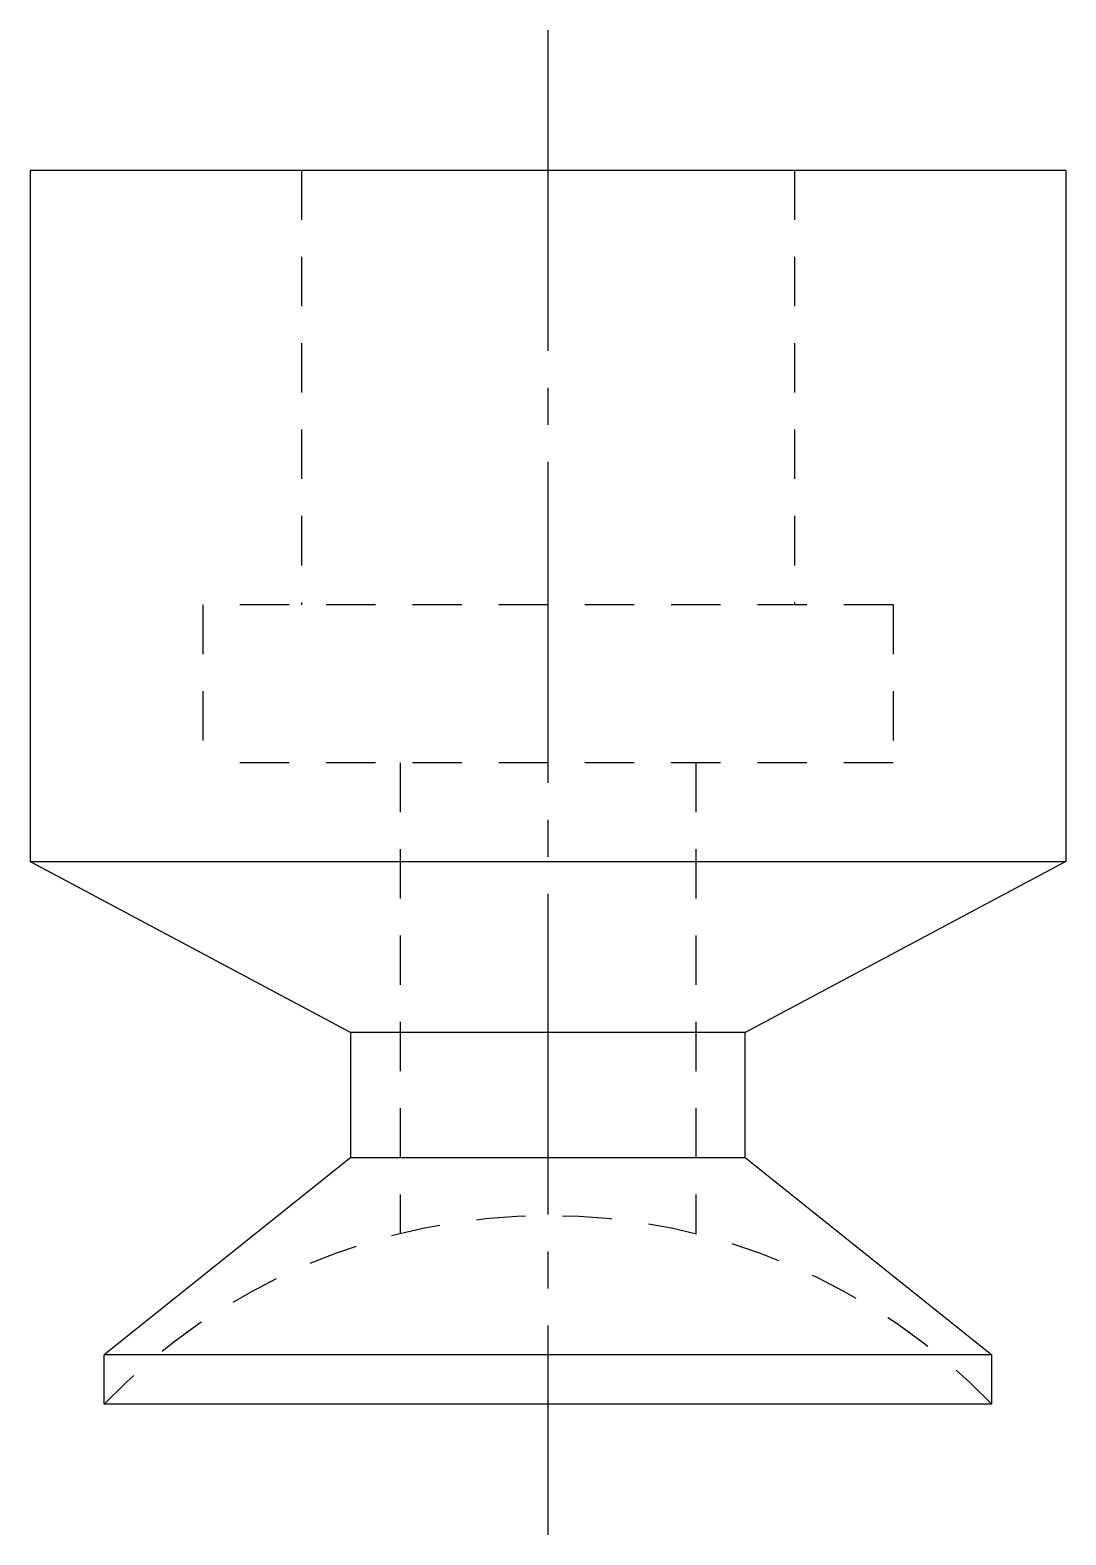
# Model space of a CAD drawing. Extents: x 10 to 140, y 10 to 113.
# Drawn here: x 129.19 to 139.69, y 98.12 to 113.37 of the extents above; entities outside this region: 2.
import ezdxf

# ---------------------------------------------------------------- set-up
doc = ezdxf.new("R2010")
doc.units = 0
doc.header["$LTSCALE"] = 0.25
doc.linetypes.add('CENTER', pattern=[17.5, 13, -1.5, 1.5, -1.5])
doc.linetypes.add('DASHED', pattern=[3.5, 2, -1.5])
doc.layers.get('0').update_dxf_attribs({"linetype": 'CONTINUOUS'})
doc.layers.add('CENTER', color=1, linetype='CENTER')

msp = doc.modelspace()

# ---------------------------------------------------------------- linework, layer by layer
for p, q in [((139.69, 111.944), (129.19, 111.944)), ((129.19, 111.944), (129.19, 104.944)), ((139.69, 111.944), (139.69, 104.944)), ((129.19, 104.944), (132.44, 103.212)), ((129.19, 104.944), (139.69, 104.944)), ((139.69, 104.944), (136.44, 103.212)), ((132.44, 101.944), (132.44, 103.212)), ((136.44, 103.212), (132.44, 103.212)), ((136.44, 101.944), (136.44, 103.212)), ((132.44, 101.944), (129.94, 99.944)), ((132.44, 101.944), (136.44, 101.944)), ((136.44, 101.944), (138.94, 99.944)), ((138.94, 99.944), (129.94, 99.944)), ((129.94, 99.444), (129.94, 99.944)), ((138.94, 99.444), (138.94, 99.944)), ((138.94, 99.694), (138.94, 99.694)), ((138.94, 99.569), (138.94, 99.569)), ((138.94, 99.444), (129.94, 99.444))]:
    msp.add_line(p, q)
at = {"color": 3, "linetype": 'DASHED'}
for p, q in [((131.94, 111.944), (131.94, 107.544)), ((136.94, 111.944), (136.94, 107.544)), ((137.94, 107.544), (130.94, 107.544)), ((130.94, 107.544), (130.94, 105.944)), ((137.94, 107.544), (137.94, 105.944)), ((137.94, 105.944), (130.94, 105.944)), ((132.94, 105.944), (132.94, 101.171)), ((135.94, 105.944), (135.94, 101.171))]:
    msp.add_line(p, q, dxfattribs=at)
msp.add_arc((134.44, 95.097), 6.257, 44.0076, 135.9923, dxfattribs=at)
at = {"layer": 'CENTER', "color": 1, "linetype": 'CENTER'}
msp.add_line((134.44, 113.367), (134.44, 98.12), dxfattribs=at)

# ---------------------------------------------------------------- texts
for s, p in [('SRP9', (10, 25)), ('SRP09', (10, 10))]:
    msp.add_text(s, height=4).set_placement(p)

doc.saveas('drawing.dxf')
